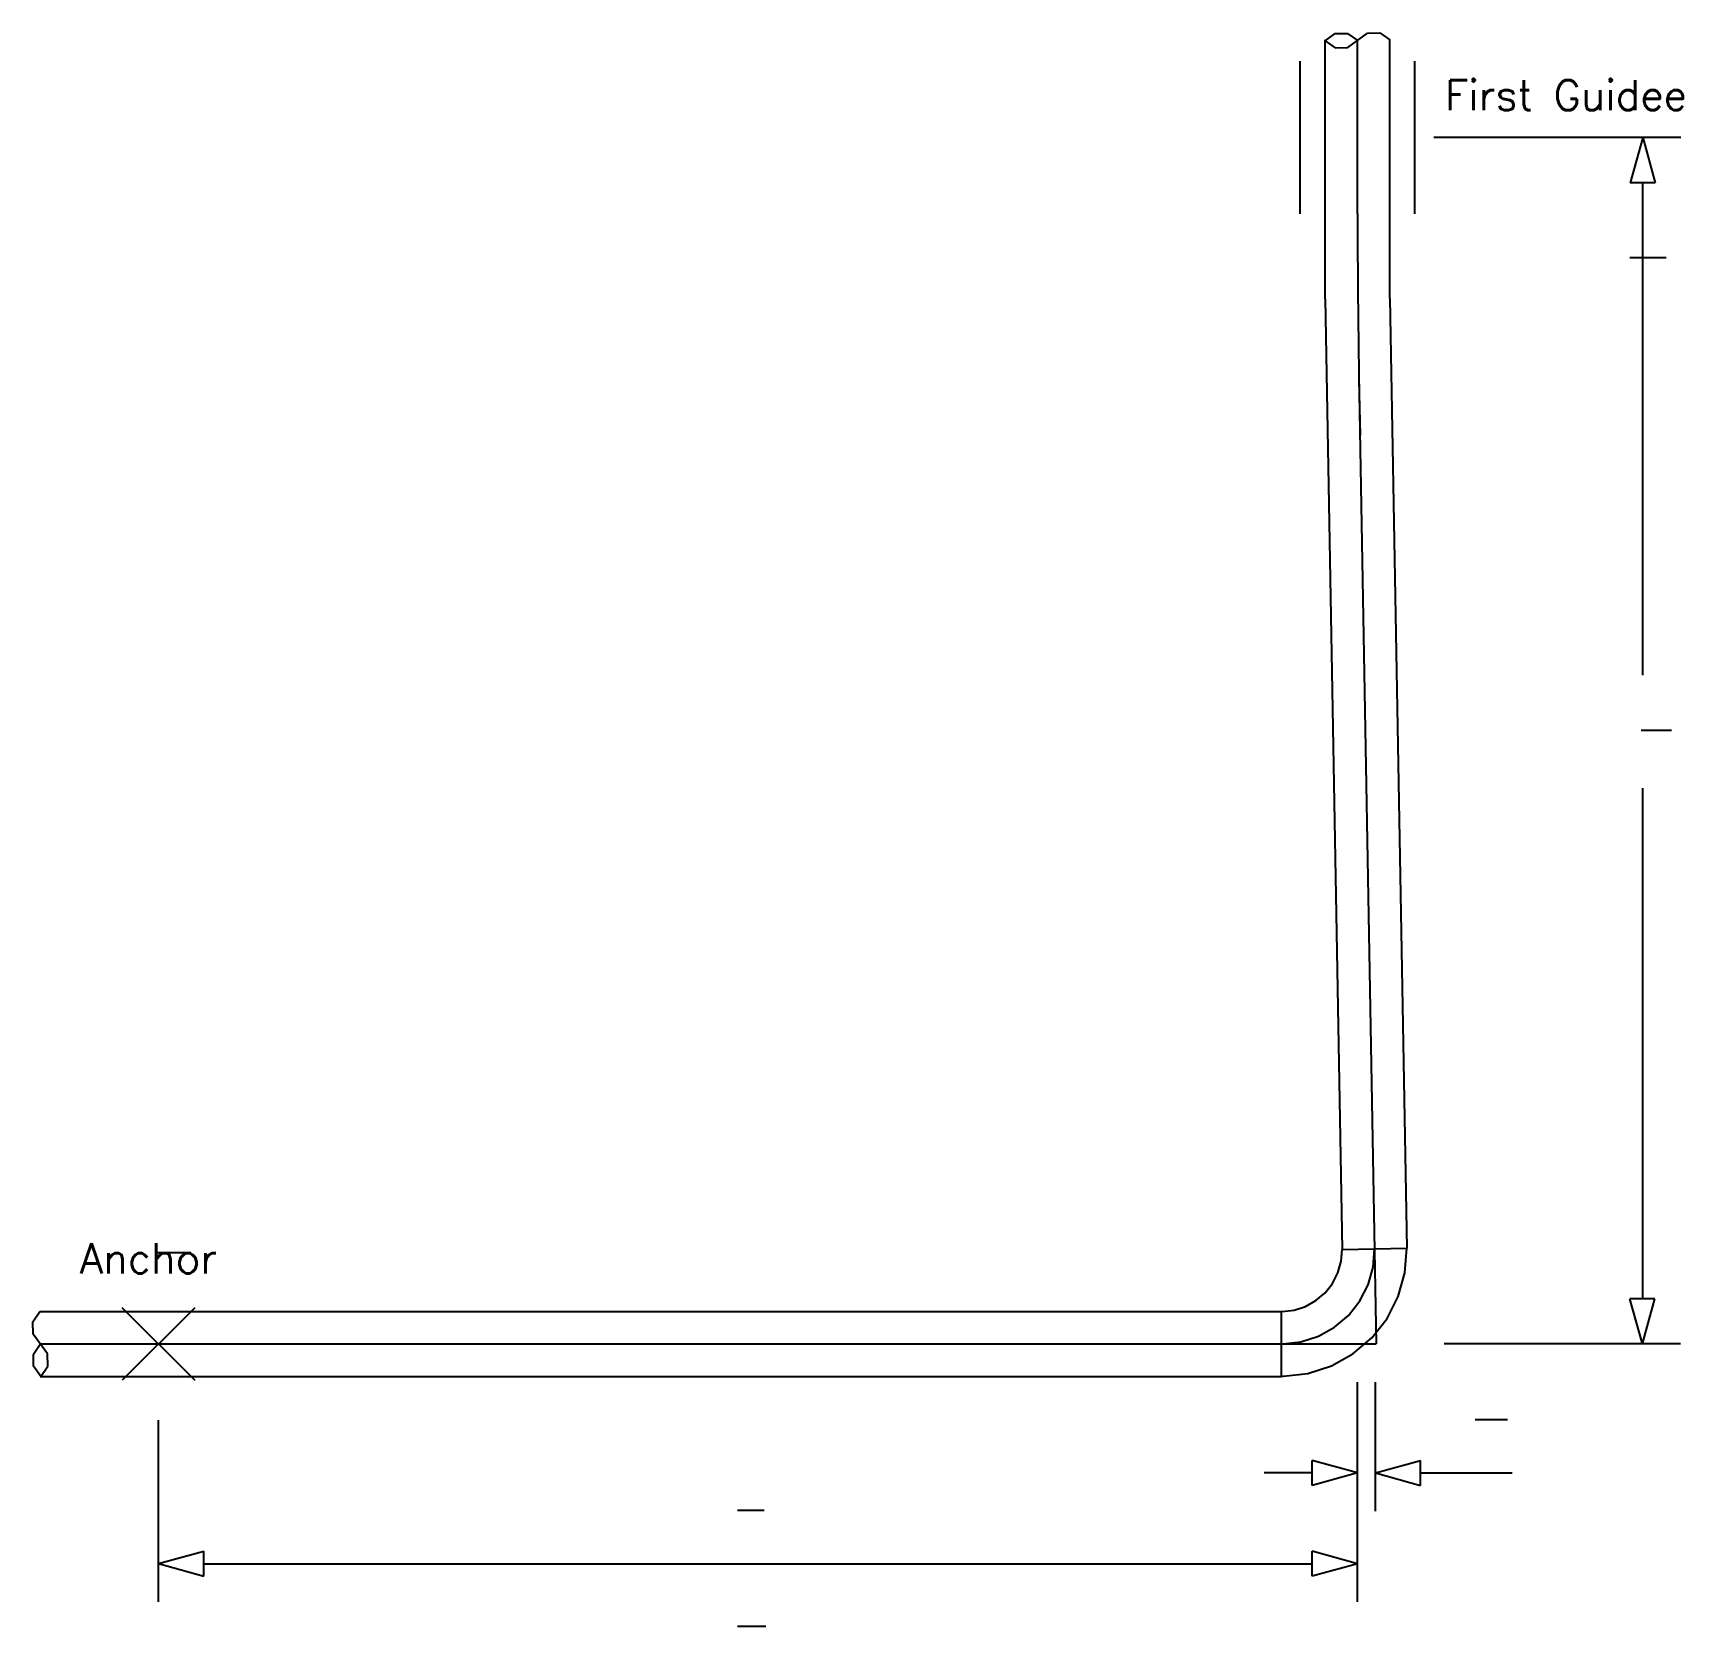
# Model space of a CAD drawing. Extents: x 378 to 1243, y 214 to 1050.
import ezdxf
from ezdxf.enums import TextEntityAlignment as Align

# ---------------------------------------------------------------- set-up
doc = ezdxf.new("R2010")
doc.units = 0
doc.header["$MEASUREMENT"] = 0
doc.layers.get('0').update_dxf_attribs({"linetype": 'CONTINUOUS'})
doc.layers.add('-1', color=7, linetype='CONTINUOUS')
doc.layers.add('1', color=7, linetype='CONTINUOUS')
doc.styles.add('ROMANS', font='ROMANS', dxfattribs={"height": 0.2})

msp = doc.modelspace()

# ---------------------------------------------------------------- linework, layer by layer
at = {"layer": '-1', "color": 3, "linetype": 'Continuous'}
for p, q in [((1221.78, 712.92), (1221.78, 971.23)), ((1221.78, 385.93), (1221.78, 653.72)), ((467.17, 246.91), (1048.52, 246.91))]:
    msp.add_line(p, q, dxfattribs=at)
at = {"color": 7, "linetype": 'Continuous'}
for p, q in [((1055.23, 1045.71), (1060.56, 1049.48)), ((1060.56, 1049.48), (1066.92, 1049.55)), ((1066.92, 1049.55), (1072.13, 1046.05)), ((1067.11, 1042.16), (1077.41, 1049.61)), ((1077.41, 1049.61), (1083.9, 1049.74)), ((1083.9, 1049.74), (1089.23, 1046.18)), ((1055.23, 910.13), (1055.23, 1046.07)), ((1055.23, 1045.71), (1060.56, 1042.04)), ((1055.23, 1045.71), (1055.23, 1045.71)), ((1060.56, 1042.04), (1067.11, 1042.16)), ((1089.23, 910.44), (1089.23, 1046.18)), ((1042.23, 954.94), (1042.23, 1034.94)), ((1102.23, 954.94), (1102.23, 1034.94)), ((1055.23, 910.13), (1064.16, 411.79)), ((1089.23, 910.44), (1098.15, 412.4)), ((1063.66, 405.53), (1064.16, 411.79)), ((1064.16, 411.79), (1098.15, 412.4)), ((1097.12, 399.5), (1098.15, 412.4)), ((1059.09, 393.92), (1061.94, 399.5)), ((1061.94, 399.5), (1063.66, 405.53)), ((1093.58, 387.05), (1097.12, 399.5)), ((1055.19, 389), (1059.09, 393.92)), ((424.46, 381.21), (462.46, 343.21)), ((462.46, 381.21), (424.46, 343.21)), ((1038.97, 379.95), (1044.94, 381.87)), ((1044.94, 381.87), (1050.42, 384.93)), ((1050.42, 384.93), (1055.19, 389)), ((1087.69, 375.54), (1093.58, 387.05)), ((377.63, 373.88), (381.19, 379.21)), ((377.76, 367.4), (377.63, 373.88)), ((1032.16, 379.27), (1032.16, 345.21)), ((1032.16, 379.27), (1032.74, 379.22)), ((1032.74, 379.22), (1038.97, 379.95)), ((1079.66, 365.39), (1087.69, 375.54)), ((385.21, 357.09), (377.76, 367.4)), ((1069.81, 357), (1079.66, 365.39)), ((377.82, 356.9), (381.32, 362.12)), ((377.89, 350.54), (377.82, 356.9)), ((385.33, 350.54), (385.21, 357.09)), ((1058.51, 350.7), (1069.81, 357)), ((381.66, 345.21), (377.89, 350.54)), ((381.66, 345.21), (385.33, 350.54)), ((1033.35, 345.22), (1046.2, 346.72)), ((1046.2, 346.72), (1058.51, 350.7)), ((381.34, 345.21), (1032.16, 345.21)), ((381.66, 345.21), (381.66, 345.21)), ((1032.16, 345.32), (1033.35, 345.22))]:
    msp.add_line(p, q, dxfattribs=at)
at = {"color": 4, "linetype": 'Continuous'}
for p, q in [((1072.23, 954.92), (1072.23, 1046.17)), ((1072.95, 870.43), (1082.05, 362.21)), ((1080.39, 402.52), (1081.16, 412.09)), ((1077.76, 393.28), (1080.39, 402.52)), ((1073.39, 384.73), (1077.76, 393.28)), ((1067.43, 377.19), (1073.39, 384.73)), ((1060.11, 370.97), (1067.43, 377.19)), ((1042.58, 363.33), (1051.72, 366.29)), ((1051.72, 366.29), (1060.11, 370.97)), ((381.25, 362.21), (1082.05, 362.21)), ((423.46, 362.21), (443.46, 362.21)), ((1032.16, 362.29), (1033.04, 362.22)), ((1033.04, 362.22), (1042.58, 363.33))]:
    msp.add_line(p, q, dxfattribs=at)
at = {"color": 2, "linetype": 'Continuous'}
for p, q in [((1215.07, 931.94), (1234.07, 931.94)), ((442.32, 410.15), (460.32, 410.15)), ((747, 214.27), (762, 214.27))]:
    msp.add_line(p, q, dxfattribs=at)
at = {"color": 5, "linetype": 'Continuous'}
for p, q in [((1220.92, 684.09), (1236.92, 684.09)), ((1133.86, 322.61), (1150.86, 322.61)), ((747, 274.99), (761, 274.99))]:
    msp.add_line(p, q, dxfattribs=at)
at = {"color": 7, "linetype": 'Continuous'}
msp.add_lwpolyline([(462.46, 343.21), (424.46, 381.21)], dxfattribs=at)
at = {"color": 255, "linetype": 'Continuous'}
msp.add_lwpolyline([(462.46, 381.21), (424.46, 343.21)], dxfattribs=at)
at = {"color": 4, "linetype": 'Continuous'}
msp.add_arc((6072.23, 954.92), 5000, 180, 181.33103, dxfattribs=at)
at = {"layer": '1', "color": 3, "linetype": 'Continuous'}
for p, q in [((1241.78, 994.94), (1112.23, 994.94)), ((1221.78, 994.94), (1215.23, 971.23)), ((1221.78, 994.94), (1228.34, 971.23)), ((1228.34, 971.23), (1215.23, 971.23)), ((1228.22, 385.93), (1215.11, 385.93)), ((1228.22, 385.93), (1215.11, 385.93)), ((1221.67, 362.21), (1215.11, 385.93)), ((1221.67, 362.21), (1228.22, 385.93)), ((1241.67, 362.21), (1117.66, 362.21)), ((1072.23, 226.91), (1072.23, 342.21)), ((1081.63, 274.52), (1081.63, 342.14)), ((443.46, 227.02), (443.46, 322.21)), ((1048.52, 294.56), (1023.28, 294.56)), ((1048.52, 288), (1048.52, 301.12)), ((1072.23, 294.56), (1048.52, 301.12)), ((1072.23, 294.56), (1048.52, 288)), ((1081.63, 294.52), (1105.34, 301.08)), ((1081.63, 294.52), (1105.34, 287.97)), ((1105.34, 287.97), (1105.34, 301.08)), ((1105.34, 294.52), (1153.35, 294.52)), ((443.46, 247.02), (467.17, 253.58)), ((467.17, 240.47), (467.17, 253.58)), ((467.17, 240.47), (467.17, 253.58)), ((1072.23, 246.91), (1048.52, 253.46)), ((1048.52, 240.35), (1048.52, 253.46)), ((443.46, 247.02), (467.17, 240.47)), ((1072.23, 246.91), (1048.52, 240.35))]:
    msp.add_line(p, q, dxfattribs=at)
at = {"layer": '1', "color": 7, "linetype": 'Continuous'}
msp.add_line((381.19, 379.21), (1032.16, 379.21), dxfattribs=at)

# ---------------------------------------------------------------- texts
at = {"layer": '-1', "color": 7, "linetype": 'Continuous', "style": 'ROMANS'}
for s, height, p in [('First Guidee', 15.8187, (1118.17, 1025.03)), ('Anchor', 15.819, (402.28, 415))]:
    msp.add_text(s, height=height, dxfattribs=at).set_placement(p, align=Align.TOP_LEFT)

doc.saveas('drawing.dxf')
